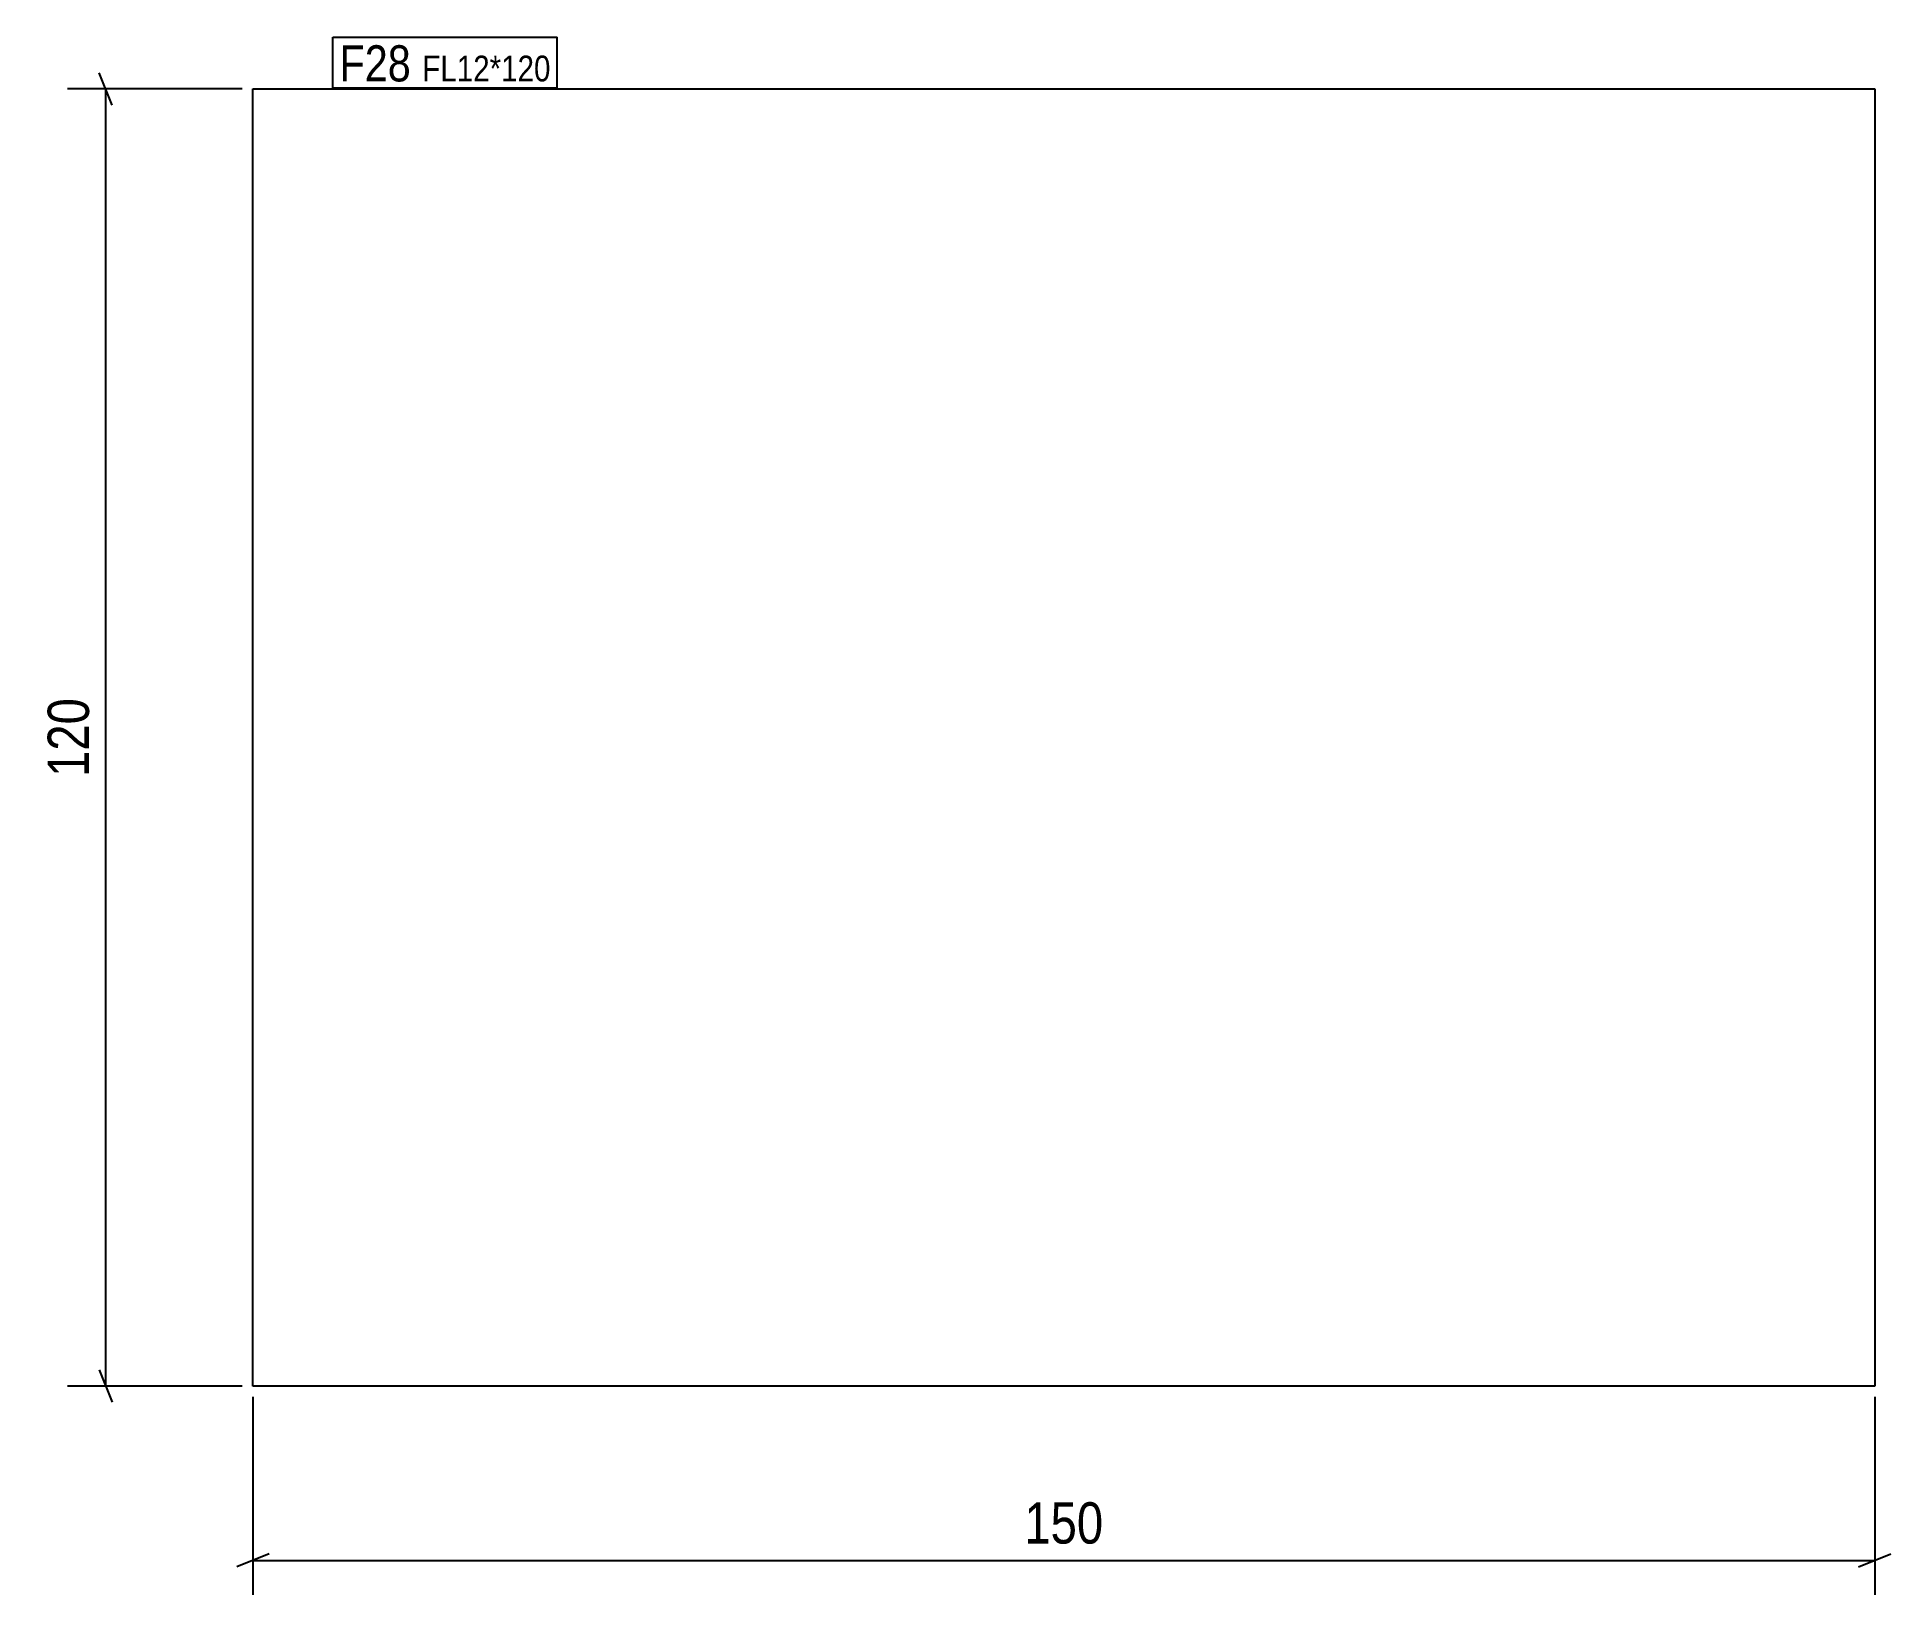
# Model space of a CAD drawing. Header units: millimetres. Extents: x 2 to 174, y 3 to 147.
import ezdxf

# ---------------------------------------------------------------- set-up
doc = ezdxf.new("R2010")
doc.units = ezdxf.units.MM
for name, color, linetype in [('MÅLSÆTNING', 7, 'Continuous'), ('STÅL', 7, 'Continuous'), ('TEKST', 7, 'Continuous')]:
    doc.layers.add(name, color=color, linetype=linetype)
doc.styles.add('Arial Narrow', font='ARIALN.TTF', dxfattribs={"height": 0.2})

msp = doc.modelspace()

# ---------------------------------------------------------------- linework, layer by layer
at = {"layer": 'MÅLSÆTNING', "color": 7, "linetype": 'Continuous'}
for p, q in [((21.17, 142.32), (5, 142.32)), ((9.15, 140.82), (7.95, 143.82)), ((8.55, 22.32), (8.55, 142.32)), ((21.17, 22.32), (5, 22.32)), ((7.95, 23.82), (9.15, 20.82)), ((22.17, 21.32), (22.17, 3)), ((172.17, 21.32), (172.17, 3)), ((23.67, 6.8), (20.67, 5.6)), ((22.17, 6.2), (172.17, 6.2)), ((170.67, 5.6), (173.67, 6.8))]:
    msp.add_line(p, q, dxfattribs=at)
at = {"layer": 'STÅL', "color": 2, "linetype": 'Continuous'}
for p, q in [((22.17, 142.32), (172.17, 142.32)), ((22.17, 22.32), (22.17, 142.32)), ((172.17, 142.32), (172.17, 22.32)), ((172.17, 22.32), (22.17, 22.32))]:
    msp.add_line(p, q, dxfattribs=at)

# ---------------------------------------------------------------- next in the draw order: wipeouts: each hides what was drawn before it
at = {"color": 0}
for points, layer in [([(7.8, 86.78), (2.2, 86.78), (2.2, 77.87), (7.8, 77.87)], 'MÅLSÆTNING'), ([(101.62, 6.95), (101.62, 12.55), (92.71, 12.55), (92.71, 6.95)], 'MÅLSÆTNING'), ([(36.78, 143.02), (36.78, 146.52), (30.17, 146.52), (30.17, 143.02)], 'TEKST'), ([(49.7, 143.02), (49.7, 145.52), (37.83, 145.52), (37.83, 143.02)], 'TEKST')]:
    msp.add_wipeout(points, dxfattribs=at).dxf.layer = layer

# ---------------------------------------------------------------- next in the draw order: texts
at = {"layer": 'MÅLSÆTNING', "color": 3, "style": 'Arial Narrow'}
msp.add_text('120', height=3.818, rotation=90.0002, dxfattribs=at).set_placement((7, 78.67))
msp.add_text('150', height=3.818, dxfattribs=at).set_placement((93.51, 7.75))

# ---------------------------------------------------------------- next in the draw order: wipeouts: each hides what was drawn before it
at = {"color": 0}
for points in [[(36.78, 143.02), (36.78, 146.52), (30.17, 146.52), (30.17, 143.02)], [(49.7, 143.02), (49.7, 145.52), (37.83, 145.52), (37.83, 143.02)]]:
    msp.add_wipeout(points, dxfattribs=at).dxf.layer = 'TEKST'

# ---------------------------------------------------------------- next in the draw order: linework, layer by layer
at = {"layer": 'TEKST', "color": 7, "linetype": 'Continuous'}
for p, q in [((29.57, 147.12), (50.3, 147.12)), ((29.57, 142.42), (29.57, 147.12)), ((50.3, 142.42), (50.3, 147.12)), ((29.57, 142.42), (50.3, 142.42))]:
    msp.add_line(p, q, dxfattribs=at)

# ---------------------------------------------------------------- next in the draw order: texts
at = {"layer": 'TEKST', "color": 3, "style": 'Arial Narrow'}
for s, height, p in [('F28', 3.34, (30.17, 143.02)), ('FL12*120', 2.386, (37.83, 143.02))]:
    msp.add_text(s, height=height, dxfattribs=at).set_placement(p)

doc.saveas('drawing.dxf')
